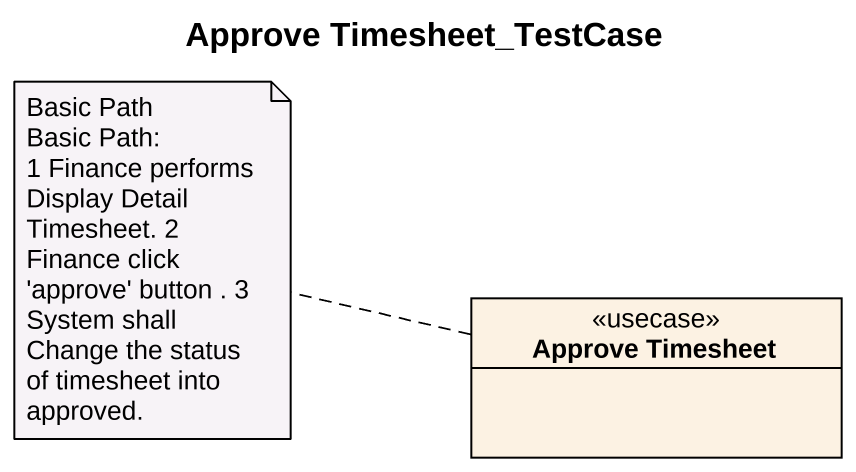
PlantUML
@startuml
title Approve Timesheet_TestCase
hide circle
hide empty members
class "Approve Timesheet" as Approve_Timesheet <<usecase>>
note left of Approve_Timesheet
  Basic Path
  Basic Path:
  1 Finance performs Display Detail Timesheet. 2 Finance click 'approve' button . 3 System shall Change the status of timesheet into approved.
end note
@enduml
